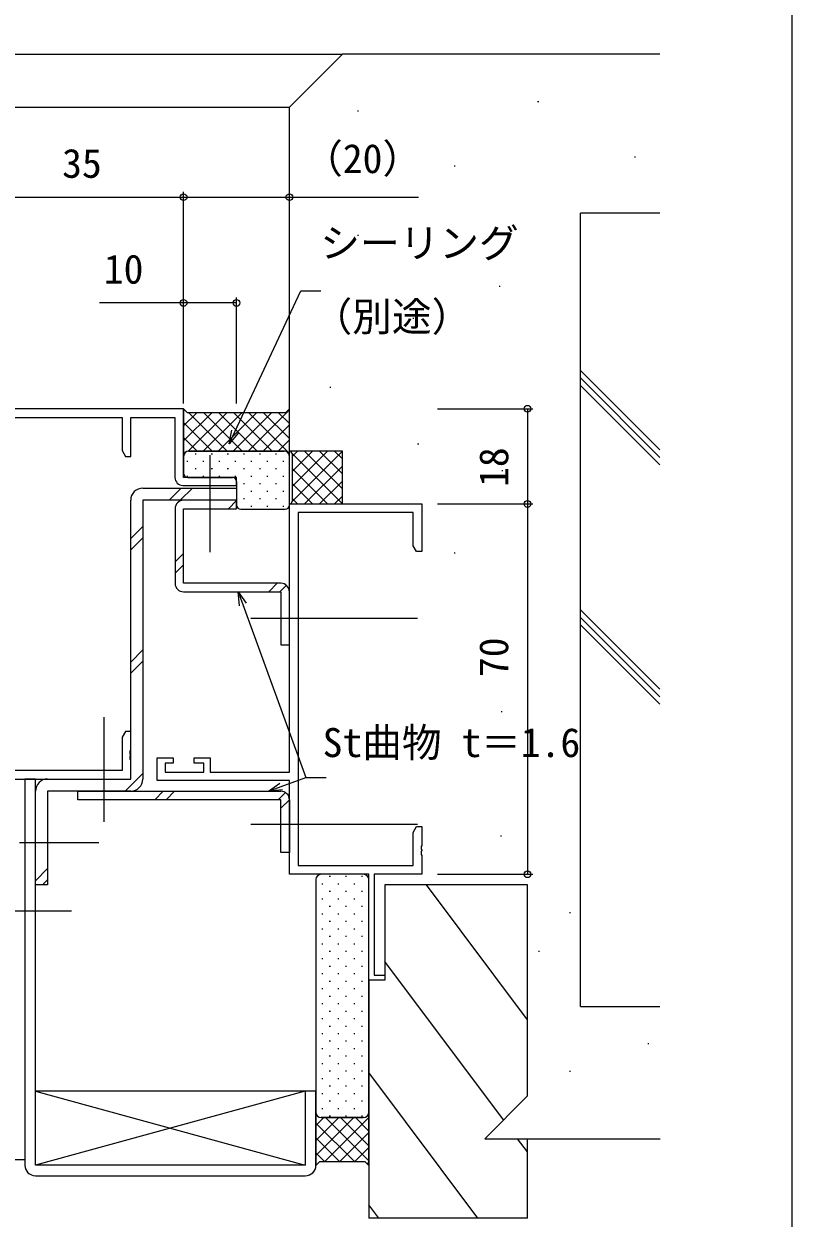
# Model space of a CAD drawing. Units: millimetres, scale not verified. Extents: x -437 to 438, y -554 to 551.
# Drawn here: x 293 to 438.2, y -336.2 to -110.5 of the extents above; entities that cross this region are included whole.
import ezdxf
from ezdxf.enums import TextEntityAlignment as Align

# ---------------------------------------------------------------- set-up
doc = ezdxf.new("R2010")
doc.units = ezdxf.units.MM
doc.header["$LTSCALE"] = 4
for name, color, linetype, lineweight in [('0-2_YKK_11', 7, 'Continuous', 18), ('0-3_YKK_11E', 4, 'Continuous', 18), ('0-5_YKK_13', 4, 'Continuous', 18)]:
    doc.layers.add(name, color=color, linetype=linetype, lineweight=lineweight)
for name, color, linetype in [('0-4_YKK_12', 2, 'Continuous'), ('0-7_YKK_D', 6, 'Continuous'), ('0-8_YKK_ZWAK', 7, 'Continuous'), ('0-9_YSS_K', 3, 'Continuous'), ('0-A_YSS_KE', 3, 'Continuous')]:
    doc.layers.add(name, color=color, linetype=linetype)
doc.styles.add('ＭＳ ゴシック', font='')
doc.styles.get('ＭＳ ゴシック').set_extended_font_data('MS Gothic')

msp = doc.modelspace()

# ---------------------------------------------------------------- linework, layer by layer
at = {"layer": '0-2_YKK_11', "color": 211}
for points in [[(323.07, -197.7), (333.2, -197.7), (333.2, -196.2), (323.2, -196.2), (323.2, -183.2), (288.2, -183.2)], [(289.83, -251.57), (289.83, -184.83), (311.57, -184.83), (311.57, -191.109), (312.2, -192.2), (313.2, -192.2), (313.2, -184.83), (321.57, -184.83), (321.57, -196.2)], [(288.2, -253.2), (313.2, -253.2), (313.2, -249.658), (313.08, -249.475), (313.08, -248.925), (313.2, -248.742), (313.2, -248.658), (313.08, -248.475), (313.08, -247.925), (313.2, -247.742), (313.2, -244.2), (312.2, -244.2), (311.57, -245.291), (311.57, -251.57), (289.83, -251.57)]]:
    msp.add_lwpolyline(points, dxfattribs=at)
msp.add_arc((323.07, -196.2), 1.5, 180.00001, 269.99999, dxfattribs=at)
at = {"layer": '0-3_YKK_11E'}
for points in [[(344.83, -202.831), (344.83, -269.571), (366.57, -269.571), (366.57, -263.293), (367.2, -262.201), (368.2, -262.201), (368.2, -265.743), (368.08, -265.926), (368.08, -266.476), (368.2, -266.66), (368.2, -266.743), (368.08, -266.926), (368.08, -267.476), (368.2, -267.66), (368.2, -271.201), (359.2, -271.201), (359.2, -290.301), (361.2, -290.301), (361.2, -291.201), (358.2, -291.201), (358.2, -271.201), (343.2, -271.201), (343.2, -253.501), (318.2, -253.501), (318.2, -249.201), (321.2, -249.201), (321.2, -250.201), (319.7, -250.201), (319.7, -251.871), (327, -251.871), (327, -250.201), (325.2, -250.201), (325.2, -249.201), (328.2, -249.201), (328.2, -251.871), (343.2, -251.871), (343.2, -201.201), (368.2, -201.201), (368.2, -210.201), (367.2, -210.201)], [(367.2, -210.201), (366.57, -209.11), (366.57, -202.831), (344.83, -202.831)]]:
    msp.add_lwpolyline(points, dxfattribs=at)
at = {"layer": '0-4_YKK_12'}
for p, q in [((6.72, -116.2), (353.2, -116.2)), ((6.72, -126.2), (343.2, -126.2)), ((302.006, -278.2), (286.581, -278.2)), ((293.201, -325.2), (6.72, -325.2))]:
    msp.add_line(p, q, dxfattribs=at)
at = {"layer": '0-5_YKK_13'}
for p, q in [((323.2, -183.2), (323.2, -192.2)), ((323.404, -183.404), (323.2, -183.609)), ((328.516, -183.95), (323.2, -189.266)), ((325.687, -183.95), (323.2, -186.437)), ((331.344, -183.95), (324.088, -191.206)), ((324.184, -183.95), (331.434, -191.2)), ((334.173, -183.95), (326.923, -191.2)), ((327.012, -183.95), (334.262, -191.2)), ((337.001, -183.95), (329.751, -191.2)), ((329.841, -183.95), (337.091, -191.2)), ((339.829, -183.95), (332.579, -191.2)), ((332.669, -183.95), (339.919, -191.2)), ((343.2, -183.408), (335.408, -191.2)), ((335.497, -183.95), (343.2, -191.653)), ((338.326, -183.95), (343.2, -188.824)), ((341.154, -183.95), (343.2, -185.996)), ((323.2, -185.795), (328.605, -191.2)), ((343.2, -186.236), (338.236, -191.2)), ((323.2, -188.623), (325.777, -191.2)), ((343.2, -189.065), (341.065, -191.2)), ((323.2, -191.452), (323.378, -191.63)), ((324.2, -191.2), (342.2, -191.2)), ((342.2, -191.2), (324.2, -191.2)), ((325.4, -191.695), (325.6, -191.695)), ((328.43, -191.695), (328.63, -191.695)), ((331.46, -191.695), (331.66, -191.695)), ((334.49, -191.695), (334.69, -191.695)), ((337.52, -191.695), (337.72, -191.695)), ((340.55, -191.695), (340.75, -191.695)), ((323.206, -192.088), (323.2, -192.094)), ((323.2, -192.2), (323.2, -195.4)), ((323.785, -193.11), (323.985, -193.11)), ((326.815, -193.11), (327.015, -193.11)), ((328.205, -210.31), (328.205, -192)), ((329.845, -193.11), (330.045, -193.11)), ((332.875, -193.11), (333.075, -193.11)), ((335.905, -193.11), (336.105, -193.11)), ((338.935, -193.11), (339.135, -193.11)), ((341.965, -193.11), (342.165, -193.11)), ((343.2, -191.893), (343.163, -191.93)), ((343.2, -201.4), (343.2, -192.191)), ((323.785, -195.94), (323.985, -195.94)), ((324, -196.2), (332.453, -196.2)), ((325.4, -194.525), (325.6, -194.525)), ((326.815, -195.94), (327.015, -195.94)), ((328.43, -194.525), (328.63, -194.525)), ((329.845, -195.94), (330.045, -195.94)), ((331.46, -194.525), (331.66, -194.525)), ((332.875, -195.94), (333.075, -195.94)), ((334.49, -194.525), (334.69, -194.525)), ((335.905, -195.94), (336.105, -195.94)), ((337.52, -194.525), (337.72, -194.525)), ((338.935, -195.94), (339.135, -195.94)), ((340.55, -194.525), (340.75, -194.525)), ((341.965, -195.94), (342.165, -195.94)), ((333.2, -196.95), (333.2, -201.4)), ((334.49, -197.355), (334.69, -197.355)), ((337.52, -197.355), (337.72, -197.355)), ((340.55, -197.355), (340.75, -197.355)), ((334.49, -200.185), (334.69, -200.185)), ((335.905, -198.77), (336.105, -198.77)), ((337.52, -200.185), (337.72, -200.185)), ((338.935, -198.77), (339.135, -198.77)), ((340.55, -200.185), (340.75, -200.185)), ((341.965, -198.77), (342.165, -198.77)), ((334, -202.2), (342.4, -202.2)), ((335.905, -201.6), (336.105, -201.6)), ((338.935, -201.6), (339.135, -201.6)), ((341.965, -201.6), (342.165, -201.6)), ((335.9, -222.801), (367.4, -222.801)), ((308.2, -256.5), (308.2, -241.5)), ((308.2, -261.3), (308.2, -242.99)), ((335.9, -261.7), (367.4, -261.7)), ((292.2, -265.2), (307.2, -265.2)), ((348.2, -272.201), (348.2, -316.2)), ((357.2, -271.201), (349.2, -271.201)), ((349.525, -273.065), (349.325, -273.065)), ((350.94, -271.65), (350.74, -271.65)), ((352.555, -273.065), (352.355, -273.065)), ((353.97, -271.65), (353.77, -271.65)), ((355.585, -273.065), (355.385, -273.065)), ((357, -271.65), (356.8, -271.65)), ((358.2, -316.2), (358.2, -272.201)), ((350.94, -274.48), (350.74, -274.48)), ((353.97, -274.48), (353.77, -274.48)), ((357, -274.48), (356.8, -274.48)), ((349.525, -275.895), (349.325, -275.895)), ((350.94, -277.31), (350.74, -277.31)), ((352.555, -275.895), (352.355, -275.895)), ((353.97, -277.31), (353.77, -277.31)), ((355.585, -275.895), (355.385, -275.895)), ((357, -277.31), (356.8, -277.31)), ((349.525, -278.725), (349.325, -278.725)), ((352.555, -278.725), (352.355, -278.725)), ((355.585, -278.725), (355.385, -278.725)), ((349.525, -281.555), (349.325, -281.555)), ((350.94, -280.14), (350.74, -280.14)), ((352.555, -281.555), (352.355, -281.555)), ((353.97, -280.14), (353.77, -280.14)), ((355.585, -281.555), (355.385, -281.555)), ((357, -280.14), (356.8, -280.14)), ((349.525, -284.385), (349.325, -284.385)), ((350.94, -282.97), (350.74, -282.97)), ((352.555, -284.385), (352.355, -284.385)), ((353.97, -282.97), (353.77, -282.97)), ((355.585, -284.385), (355.385, -284.385)), ((357, -282.97), (356.8, -282.97)), ((350.94, -285.8), (350.74, -285.8)), ((353.97, -285.8), (353.77, -285.8)), ((357, -285.8), (356.8, -285.8)), ((349.525, -287.215), (349.325, -287.215)), ((350.94, -288.63), (350.74, -288.63)), ((352.555, -287.215), (352.355, -287.215)), ((353.97, -288.63), (353.77, -288.63)), ((355.585, -287.215), (355.385, -287.215)), ((357, -288.63), (356.8, -288.63)), ((349.525, -290.045), (349.325, -290.045)), ((352.555, -290.045), (352.355, -290.045)), ((355.585, -290.045), (355.385, -290.045)), ((349.525, -292.875), (349.325, -292.875)), ((350.94, -291.46), (350.74, -291.46)), ((352.555, -292.875), (352.355, -292.875)), ((353.97, -291.46), (353.77, -291.46)), ((355.585, -292.875), (355.385, -292.875)), ((357, -291.46), (356.8, -291.46)), ((349.525, -295.705), (349.325, -295.705)), ((350.94, -294.29), (350.74, -294.29)), ((352.555, -295.705), (352.355, -295.705)), ((353.97, -294.29), (353.77, -294.29)), ((355.585, -295.705), (355.385, -295.705)), ((357, -294.29), (356.8, -294.29)), ((350.94, -297.12), (350.74, -297.12)), ((353.97, -297.12), (353.77, -297.12)), ((357, -297.12), (356.8, -297.12)), ((349.525, -298.535), (349.325, -298.535)), ((350.94, -299.95), (350.74, -299.95)), ((352.555, -298.535), (352.355, -298.535)), ((353.97, -299.95), (353.77, -299.95)), ((355.585, -298.535), (355.385, -298.535)), ((357, -299.95), (356.8, -299.95)), ((349.525, -301.365), (349.325, -301.365)), ((352.555, -301.365), (352.355, -301.365)), ((355.585, -301.365), (355.385, -301.365)), ((349.525, -304.195), (349.325, -304.195)), ((350.94, -302.78), (350.74, -302.78)), ((352.555, -304.195), (352.355, -304.195)), ((353.97, -302.78), (353.77, -302.78)), ((355.585, -304.195), (355.385, -304.195)), ((357, -302.78), (356.8, -302.78)), ((350.94, -305.61), (350.74, -305.61)), ((353.97, -305.61), (353.77, -305.61)), ((357, -305.61), (356.8, -305.61)), ((349.525, -307.025), (349.325, -307.025)), ((350.94, -308.44), (350.74, -308.44)), ((352.555, -307.025), (352.355, -307.025)), ((353.97, -308.44), (353.77, -308.44)), ((355.585, -307.025), (355.385, -307.025)), ((357, -308.44), (356.8, -308.44)), ((349.525, -309.855), (349.325, -309.855)), ((350.94, -311.27), (350.74, -311.27)), ((352.555, -309.855), (352.355, -309.855)), ((353.97, -311.27), (353.77, -311.27)), ((355.585, -309.855), (355.385, -309.855)), ((357, -311.27), (356.8, -311.27)), ((346.2, -312.2), (295.201, -326.2)), ((349.525, -312.685), (349.325, -312.685)), ((352.555, -312.685), (352.355, -312.685)), ((355.585, -312.685), (355.385, -312.685)), ((349.525, -315.515), (349.325, -315.515)), ((350.94, -314.1), (350.74, -314.1)), ((352.555, -315.515), (352.355, -315.515)), ((353.97, -314.1), (353.77, -314.1)), ((355.585, -315.515), (355.385, -315.515)), ((357, -314.1), (356.8, -314.1)), ((348.2, -316.2), (348.2, -326.242)), ((355.341, -317.2), (348.2, -324.341)), ((352.513, -317.2), (348.2, -321.513)), ((349.685, -317.2), (348.2, -318.685)), ((348.2, -318.221), (355.471, -325.492)), ((349.2, -317.2), (357.2, -317.2)), ((357.2, -317.2), (349.2, -317.2)), ((358.2, -317.17), (349.878, -325.492)), ((350.007, -317.2), (358.2, -325.393)), ((350.94, -316.93), (350.74, -316.93)), ((352.836, -317.2), (358.2, -322.564)), ((353.97, -316.93), (353.77, -316.93)), ((355.664, -317.2), (358.2, -319.736)), ((357, -316.93), (356.8, -316.93)), ((358.038, -316.745), (358.2, -316.907)), ((358.2, -319.998), (352.706, -325.492)), ((348.2, -321.049), (352.642, -325.492)), ((348.2, -323.878), (349.814, -325.492)), ((358.2, -322.827), (355.535, -325.492)), ((358.2, -325.655), (357.907, -325.949))]:
    msp.add_line(p, q, dxfattribs=at)
at = {"layer": '0-5_YKK_13', "color": 1}
for p, q in [((320.457, -200.5), (322.757, -198.2)), ((322.58, -200.5), (324.88, -198.2)), ((331.653, -202.1), (333.2, -200.553)), ((321.6, -202.1), (321.6, -216.201)), ((313.2, -207.757), (315.5, -205.457)), ((313.2, -209.88), (315.5, -207.58)), ((321.6, -212.153), (323.2, -210.553)), ((321.6, -214.276), (323.2, -212.676)), ((339.286, -217.801), (340.886, -216.201)), ((341.409, -217.801), (342.632, -216.579)), ((343.2, -227.801), (343.2, -217.801)), ((313.2, -231.091), (315.5, -228.791)), ((313.2, -233.214), (315.5, -230.914)), ((312.126, -255.5), (315.5, -252.126)), ((303.2, -255.5), (341.6, -255.5)), ((317.76, -257.1), (319.36, -255.5)), ((319.883, -257.1), (321.483, -255.5)), ((341.095, -257.1), (342.45, -255.745)), ((341.6, -258.718), (343.2, -257.118)), ((295.201, -272.425), (297.501, -270.125)), ((296.549, -273.2), (297.501, -272.248)), ((295.201, -328.2), (346.2, -328.2))]:
    msp.add_line(p, q, dxfattribs=at)
at = {"layer": '0-5_YKK_13'}
for points in [[(343.2, -192.2), (343.2, -183.2), (342.45, -183.95), (323.95, -183.95), (323.2, -183.2)], [(346.2, -312.2), (295.201, -312.2), (346.2, -326.2)], [(348.2, -326.242), (348.95, -325.492), (357.45, -325.492), (358.2, -326.242), (358.2, -316.2)]]:
    msp.add_lwpolyline(points, dxfattribs=at)
at = {"layer": '0-5_YKK_13', "color": 1}
for points in [[(315.5, -198.2), (333.2, -198.2), (333.2, -200.5)], [(297.501, -253.2), (313.2, -253.2), (313.2, -200.5)], [(333.2, -200.5), (315.5, -200.5), (315.5, -253.2)], [(341.6, -216.201), (323.2, -216.201), (323.2, -202.1), (333.2, -202.1), (333.2, -200.5), (323.2, -200.5)], [(323.2, -217.801), (341.6, -217.801), (341.6, -227.801), (343.2, -227.801)], [(346.2, -312.2), (346.2, -326.2), (295.201, -326.2), (295.201, -253.2), (293.201, -253.2), (293.201, -326.2)], [(313.2, -255.5), (297.501, -255.5), (297.501, -273.2), (295.201, -273.2), (295.201, -255.5)], [(343.2, -257.1), (343.2, -267.1), (341.6, -267.1), (341.6, -257.1), (303.2, -257.1), (303.2, -255.5)], [(348.2, -326.2), (348.2, -312.2), (346.2, -312.2)]]:
    msp.add_lwpolyline(points, dxfattribs=at)
at = {"layer": '0-5_YKK_13'}
for centre, radius, start, end in [((324.2, -192.2), 1, 90, 180), ((324.2, -192.2), 1, 90, 180), ((342.2, -192.2), 1, 359.99608, 90.00162), ((342.2, -192.2), 1, 0.51288, 90), ((324, -195.4), 0.8, 180, 269.99996), ((332.45, -196.95), 0.75, 0.00136, 89.77261), ((334, -201.4), 0.8, 180, 270), ((342.4, -201.4), 0.8, 270, 0), ((349.2, -272.201), 1, 90, 180), ((357.2, -272.201), 1, 0, 90), ((349.2, -316.2), 1, 180, 270), ((349.2, -316.2), 1, 180, 270), ((357.2, -316.2), 1, 270, 0), ((357.2, -316.2), 1, 270, 0)]:
    msp.add_arc(centre, radius, start, end, dxfattribs=at)
at = {"layer": '0-5_YKK_13', "color": 1}
for centre, radius, start, end in [((315.5, -200.5), 2.3, 90, 180), ((323.2, -202.1), 1.6, 90, 180), ((323.2, -216.201), 1.6, 180, 270), ((341.6, -217.801), 1.6, 360, 90), ((297.501, -255.5), 2.3, 90, 180.00001), ((313.2, -253.2), 2.3, 270, 0), ((341.6, -257.1), 1.6, 0, 90.00001), ((295.201, -326.2), 2, 180, 270), ((346.2, -326.2), 2, 270, 0)]:
    msp.add_arc(centre, radius, start, end, dxfattribs=at)
at = {"layer": '0-7_YKK_D'}
for p, q in [((323.2, -182.2), (323.2, -142.2)), ((323.2, -182.2), (323.2, -142.2)), ((343.2, -182.2), (343.2, -142.2)), ((288.2, -143.2), (323.2, -143.2)), ((323.2, -182.2), (323.2, -162.2)), ((333.2, -182.2), (333.2, -162.2)), ((371.2, -183.2), (389.2, -183.2)), ((388.2, -183.2), (388.2, -201.201)), ((371.2, -201.201), (389.2, -201.201)), ((371.2, -201.201), (389.2, -201.201)), ((388.2, -201.201), (388.2, -271.201)), ((371.2, -271.201), (389.2, -271.201))]:
    msp.add_line(p, q, dxfattribs=at)
for points in [[(323.2, -143.2), (343.2, -143.2), (367.605, -143.2)], [(331.825, -189.849), (332.903, -187.538), (345.329, -160.891), (349.129, -160.891)], [(333.2, -163.2), (323.2, -163.2), (307.275, -163.2)], [(333.522, -187.827), (331.825, -189.849), (332.284, -187.25)], [(333.756, -220.431), (333.526, -217.801), (335.04, -219.964)], [(333.526, -217.801), (334.398, -220.198), (346.311, -252.928), (350.111, -252.928)], [(339.244, -255.5), (341.64, -254.628), (346.311, -252.928)], [(341.874, -255.27), (339.244, -255.5), (341.407, -253.986)]]:
    msp.add_lwpolyline(points, dxfattribs=at)
for centre in [(323.2, -143.2), (323.2, -143.2), (343.2, -143.2), (323.2, -163.2), (333.2, -163.2), (388.2, -183.2), (388.2, -201.201), (388.2, -201.201), (388.2, -271.201)]:
    msp.add_circle(centre, 0.637, dxfattribs=at)
at = {"layer": '0-8_YKK_ZWAK'}
msp.add_lwpolyline([(-436.8, -553.7), (438.2, -553.7), (438.2, 516.3)], dxfattribs=at)
at = {"layer": '0-9_YSS_K'}
for p, q in [((390.11, -125.123), (390.31, -125.123)), ((356.056, -126.856), (356.256, -126.856)), ((374.346, -137.308), (374.546, -137.308)), ((408.4, -135.575), (408.6, -135.575)), ((356.056, -150.372), (356.256, -150.372)), ((382.836, -160.051), (383.036, -160.051)), ((366.507, -166.049), (366.707, -166.049)), ((413.2, -190.975), (398.2, -175.975)), ((413.2, -192.389), (398.2, -177.389)), ((350.83, -179.114), (351.03, -179.114)), ((413.2, -193.803), (398.2, -178.803)), ((343.7, -197.886), (350.386, -191.2)), ((343.7, -195.058), (347.558, -191.2)), ((343.7, -192.229), (344.729, -191.2)), ((343.7, -200.715), (353.2, -191.215)), ((353.2, -201.185), (343.7, -191.685)), ((343.7, -191.7), (343.7, -200.7)), ((353.2, -198.357), (346.043, -191.2)), ((353.2, -195.528), (348.872, -191.2)), ((353.2, -192.7), (351.7, -191.2)), ((367.431, -189.836), (367.631, -189.836)), ((346.043, -201.2), (353.2, -194.043)), ((350.386, -201.2), (343.7, -194.514)), ((383.358, -194.891), (383.558, -194.891)), ((347.558, -201.2), (343.7, -197.342)), ((348.872, -201.2), (353.2, -196.872)), ((344.729, -201.2), (343.7, -200.171)), ((351.7, -201.2), (353.2, -199.7)), ((374.346, -210.468), (374.546, -210.468)), ((413.2, -236.23), (398.2, -221.23)), ((413.2, -237.644), (398.2, -222.644)), ((413.2, -239.058), (398.2, -224.058)), ((383.226, -240.432), (383.426, -240.432)), ((370.435, -248.913), (370.635, -248.913)), ((383.098, -263.91), (383.298, -263.91)), ((388.2, -298.696), (369.077, -273.199)), ((396.101, -278.403), (396.301, -278.403)), ((390.243, -285.74), (390.443, -285.74)), ((383.658, -317.641), (361.2, -287.697)), ((410.926, -303.175), (411.126, -303.175)), ((378.827, -336.199), (358.2, -308.696)), ((396.101, -308.401), (396.301, -308.401)), ((388.2, -323.696), (386.327, -321.199)), ((360.077, -336.199), (358.2, -333.696))]:
    msp.add_line(p, q, dxfattribs=at)
for centre, start, end in [((343.2, -191.7), 0, 90), ((343.2, -200.7), 270, 0)]:
    msp.add_arc(centre, 0.5, start, end, dxfattribs=at)
at = {"layer": '0-A_YSS_KE'}
for p, q in [((343.2, -126.2), (353.2, -116.2)), ((413.2, -116.2), (353.2, -116.2)), ((413.2, -146.2), (398.2, -146.2)), ((398.2, -296.198), (398.2, -146.2)), ((388.2, -273.199), (361.2, -273.199)), ((361.2, -273.199), (361.2, -291.199)), ((358.2, -291.199), (358.2, -336.198)), ((361.2, -291.199), (358.2, -291.199)), ((398.2, -296.198), (413.2, -296.198)), ((380.1, -321.199), (388.2, -321.199)), ((388.2, -336.199), (388.2, -321.199)), ((388.275, -321.198), (413.275, -321.198)), ((388.2, -336.199), (358.2, -336.199))]:
    msp.add_line(p, q, dxfattribs=at)
for points in [[(353.2, -201.2), (353.2, -191.2), (343.2, -191.2), (343.2, -126.2)], [(380.1, -321.199), (388.2, -313.099), (388.2, -273.199)]]:
    msp.add_lwpolyline(points, dxfattribs=at)

# ---------------------------------------------------------------- texts
at = {"layer": '0-7_YKK_D', "style": 'ＭＳ ゴシック'}
for s, p in [('（20）', (345.79, -140.305)), ('35', (300.245, -141.2)), ('シーリング', (349.017, -156.272)), ('10', (308.124, -161.2)), ('（別途）', (347.568, -170.178)), ('St曲物 t＝1.6', (349.472, -250.698))]:
    msp.add_text(s, height=5.499, dxfattribs=at).set_placement(p, align=Align.BOTTOM_LEFT)
for s, p in [('18', (386.2, -197.975)), ('70', (386.2, -233.915))]:
    msp.add_text(s, height=5.499, rotation=90, dxfattribs=at).set_placement(p, align=Align.BOTTOM_LEFT)

doc.saveas('drawing.dxf')
